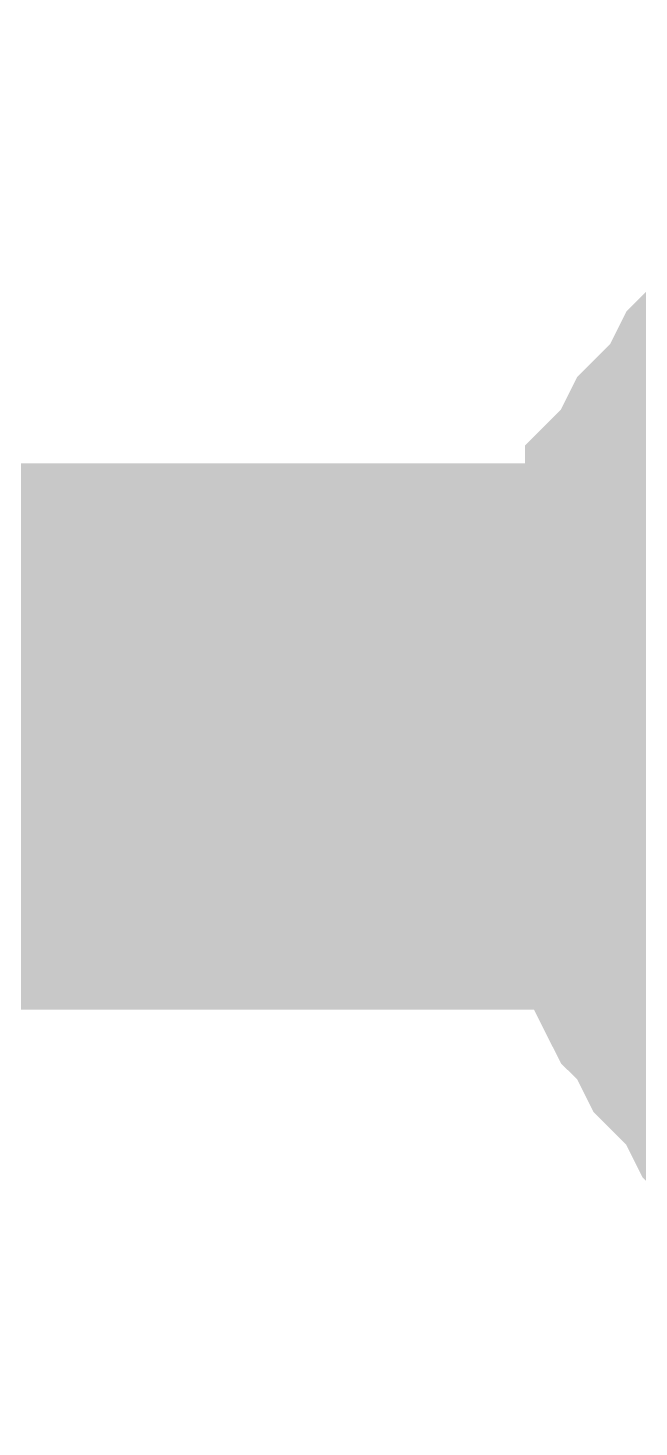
# Model space of a CAD drawing. Header units: inches. Extents: x 0 to 841, y 0 to 594.
# Drawn here: x 350.993 to 351.83, y 116.537 to 118.456 of the extents above; entities that cross this region are included whole.
import ezdxf

# ---------------------------------------------------------------- set-up
doc = ezdxf.new("R2010")
doc.units = ezdxf.units.IN
doc.layers.add('Sheet', color=255, linetype='Continuous')

msp = doc.modelspace()

# ---------------------------------------------------------------- linework, layer by layer
at = {"layer": 'Sheet'}
for points in [[(307.5148, 112.498, 0.7493, 0.7493, 0), (302.5067, 112.498, 0.7493, 0.7493, 0), (302.5067, 129.9936, 0.7493, 0.7493, 0), (352.5202, 129.9936, 0.7493, 0.7493, 0), (352.5202, 117.4839, 0.7493, 0.7493, 0), (347.5121, 117.4839, 0.7493, 0.7493, 0)], [(351.7566, 117.4839, 0.2997, 0.2997, 0), (351.7566, 117.5288, 0.2997, 0.2997, 0), (351.7566, 117.5737, 0.2997, 0.2997, 0), (351.7566, 117.5962, 0.2997, 0.2997, 0), (351.7791, 117.6411, 0.2997, 0.2997, 0), (351.7791, 117.686, 0.2997, 0.2997, 0), (351.8016, 117.7085, 0.2997, 0.2997, 0), (351.8016, 117.7534, 0.2997, 0.2997, 0), (351.824, 117.7759, 0.2997, 0.2997, 0), (351.824, 117.8208, 0.2997, 0.2997, 0), (351.8465, 117.8432, 0.2997, 0.2997, 0), (351.8689, 117.8882, 0.2997, 0.2997, 0), (351.8914, 117.9106, 0.2997, 0.2997, 0), (351.9139, 117.9331, 0.2997, 0.2997, 0), (351.9363, 117.978, 0.2997, 0.2997, 0), (351.9588, 118.0005, 0.2997, 0.2997, 0), (351.9812, 118.0229, 0.2997, 0.2997, 0)], [(351.7566, 117.4839, 0.2997, 0.2997, 0), (351.7566, 117.5288, 0.2997, 0.2997, 0), (351.7566, 117.5737, 0.2997, 0.2997, 0), (351.7566, 117.5962, 0.2997, 0.2997, 0), (351.7791, 117.6411, 0.2997, 0.2997, 0), (351.7791, 117.686, 0.2997, 0.2997, 0), (351.8016, 117.7085, 0.2997, 0.2997, 0), (351.8016, 117.7534, 0.2997, 0.2997, 0), (351.824, 117.7759, 0.2997, 0.2997, 0), (351.824, 117.8208, 0.2997, 0.2997, 0), (351.8465, 117.8432, 0.2997, 0.2997, 0), (351.8689, 117.8882, 0.2997, 0.2997, 0), (351.8914, 117.9106, 0.2997, 0.2997, 0), (351.9139, 117.9331, 0.2997, 0.2997, 0), (351.9363, 117.978, 0.2997, 0.2997, 0), (351.9588, 118.0005, 0.2997, 0.2997, 0), (351.9812, 118.0229, 0.2997, 0.2997, 0)], [(351.7566, 117.4839, 0.2997, 0.2997, 0), (351.7566, 117.5288, 0.2997, 0.2997, 0), (351.7566, 117.5737, 0.2997, 0.2997, 0), (351.7566, 117.5962, 0.2997, 0.2997, 0), (351.7791, 117.6411, 0.2997, 0.2997, 0), (351.7791, 117.686, 0.2997, 0.2997, 0), (351.8016, 117.7085, 0.2997, 0.2997, 0), (351.8016, 117.7534, 0.2997, 0.2997, 0), (351.824, 117.7759, 0.2997, 0.2997, 0), (351.824, 117.8208, 0.2997, 0.2997, 0), (351.8465, 117.8432, 0.2997, 0.2997, 0), (351.8689, 117.8882, 0.2997, 0.2997, 0), (351.8914, 117.9106, 0.2997, 0.2997, 0), (351.9139, 117.9331, 0.2997, 0.2997, 0), (351.9363, 117.978, 0.2997, 0.2997, 0), (351.9588, 118.0005, 0.2997, 0.2997, 0), (351.9812, 118.0229, 0.2997, 0.2997, 0)], [(351.7566, 117.4839, 0.0991, 0.0991, 0), (351.7566, 117.5288, 0.0991, 0.0991, 0), (351.7566, 117.5737, 0.0991, 0.0991, 0), (351.7566, 117.5962, 0.0991, 0.0991, 0), (351.7791, 117.6411, 0.0991, 0.0991, 0), (351.7791, 117.686, 0.0991, 0.0991, 0), (351.8016, 117.7085, 0.0991, 0.0991, 0), (351.8016, 117.7534, 0.0991, 0.0991, 0), (351.824, 117.7759, 0.0991, 0.0991, 0), (351.824, 117.8208, 0.0991, 0.0991, 0), (351.8465, 117.8432, 0.0991, 0.0991, 0), (351.8689, 117.8882, 0.0991, 0.0991, 0), (351.8914, 117.9106, 0.0991, 0.0991, 0)], [(351.7566, 117.4839, 0.0991, 0.0991, 0), (351.7566, 117.5288, 0.0991, 0.0991, 0), (351.7566, 117.5737, 0.0991, 0.0991, 0), (351.7566, 117.5962, 0.0991, 0.0991, 0), (351.7791, 117.6411, 0.0991, 0.0991, 0), (351.7791, 117.686, 0.0991, 0.0991, 0), (351.8016, 117.7085, 0.0991, 0.0991, 0), (351.8016, 117.7534, 0.0991, 0.0991, 0), (351.824, 117.7759, 0.0991, 0.0991, 0), (351.824, 117.8208, 0.0991, 0.0991, 0), (351.8465, 117.8432, 0.0991, 0.0991, 0), (351.8689, 117.8882, 0.0991, 0.0991, 0), (351.8914, 117.9106, 0.0991, 0.0991, 0)], [(351.7566, 117.4839, 0.0991, 0.0991, 0), (351.7566, 117.5288, 0.0991, 0.0991, 0), (351.7566, 117.5737, 0.0991, 0.0991, 0), (351.7566, 117.5962, 0.0991, 0.0991, 0), (351.7791, 117.6411, 0.0991, 0.0991, 0), (351.7791, 117.686, 0.0991, 0.0991, 0), (351.8016, 117.7085, 0.0991, 0.0991, 0), (351.8016, 117.7534, 0.0991, 0.0991, 0), (351.824, 117.7759, 0.0991, 0.0991, 0), (351.824, 117.8208, 0.0991, 0.0991, 0), (351.8465, 117.8432, 0.0991, 0.0991, 0), (351.8689, 117.8882, 0.0991, 0.0991, 0), (351.8914, 117.9106, 0.0991, 0.0991, 0)], [(351.9812, 116.9449, 0.2997, 0.2997, 0), (351.9588, 116.9673, 0.2997, 0.2997, 0), (351.9363, 117.0123, 0.2997, 0.2997, 0), (351.9139, 117.0347, 0.2997, 0.2997, 0), (351.8914, 117.0572, 0.2997, 0.2997, 0), (351.8689, 117.1021, 0.2997, 0.2997, 0), (351.8465, 117.1245, 0.2997, 0.2997, 0), (351.824, 117.1695, 0.2997, 0.2997, 0), (351.824, 117.1919, 0.2997, 0.2997, 0), (351.8016, 117.2368, 0.2997, 0.2997, 0), (351.8016, 117.2593, 0.2997, 0.2997, 0), (351.7791, 117.3042, 0.2997, 0.2997, 0), (351.7791, 117.3267, 0.2997, 0.2997, 0), (351.7566, 117.3716, 0.2997, 0.2997, 0), (351.7566, 117.4165, 0.2997, 0.2997, 0), (351.7566, 117.439, 0.2997, 0.2997, 0), (351.7566, 117.4839, 0.2997, 0.2997, 0)], [(351.7566, 117.4839, 0.2997, 0.2997, 0), (351.7566, 117.4839, 0.2997, 0.2997, 0)], [(351.9812, 116.9449, 0.2997, 0.2997, 0), (351.9588, 116.9673, 0.2997, 0.2997, 0), (351.9363, 117.0123, 0.2997, 0.2997, 0), (351.9139, 117.0347, 0.2997, 0.2997, 0), (351.8914, 117.0572, 0.2997, 0.2997, 0), (351.8689, 117.1021, 0.2997, 0.2997, 0), (351.8465, 117.1245, 0.2997, 0.2997, 0), (351.824, 117.1695, 0.2997, 0.2997, 0), (351.824, 117.1919, 0.2997, 0.2997, 0), (351.8016, 117.2368, 0.2997, 0.2997, 0), (351.8016, 117.2593, 0.2997, 0.2997, 0), (351.7791, 117.3042, 0.2997, 0.2997, 0), (351.7791, 117.3267, 0.2997, 0.2997, 0), (351.7566, 117.3716, 0.2997, 0.2997, 0), (351.7566, 117.4165, 0.2997, 0.2997, 0), (351.7566, 117.439, 0.2997, 0.2997, 0), (351.7566, 117.4839, 0.2997, 0.2997, 0)], [(351.7566, 117.4839, 0.2997, 0.2997, 0), (351.7566, 117.4839, 0.2997, 0.2997, 0)], [(351.9812, 116.9449, 0.2997, 0.2997, 0), (351.9588, 116.9673, 0.2997, 0.2997, 0), (351.9363, 117.0123, 0.2997, 0.2997, 0), (351.9139, 117.0347, 0.2997, 0.2997, 0), (351.8914, 117.0572, 0.2997, 0.2997, 0), (351.8689, 117.1021, 0.2997, 0.2997, 0), (351.8465, 117.1245, 0.2997, 0.2997, 0), (351.824, 117.1695, 0.2997, 0.2997, 0), (351.824, 117.1919, 0.2997, 0.2997, 0), (351.8016, 117.2368, 0.2997, 0.2997, 0), (351.8016, 117.2593, 0.2997, 0.2997, 0), (351.7791, 117.3042, 0.2997, 0.2997, 0), (351.7791, 117.3267, 0.2997, 0.2997, 0), (351.7566, 117.3716, 0.2997, 0.2997, 0), (351.7566, 117.4165, 0.2997, 0.2997, 0), (351.7566, 117.439, 0.2997, 0.2997, 0), (351.7566, 117.4839, 0.2997, 0.2997, 0)], [(351.7566, 117.4839, 0.2997, 0.2997, 0), (351.7566, 117.4839, 0.2997, 0.2997, 0)], [(351.8914, 117.0572, 0.0991, 0.0991, 0), (351.8689, 117.1021, 0.0991, 0.0991, 0), (351.8465, 117.1245, 0.0991, 0.0991, 0), (351.824, 117.1695, 0.0991, 0.0991, 0), (351.824, 117.1919, 0.0991, 0.0991, 0), (351.8016, 117.2368, 0.0991, 0.0991, 0), (351.8016, 117.2593, 0.0991, 0.0991, 0), (351.7791, 117.3042, 0.0991, 0.0991, 0), (351.7791, 117.3267, 0.0991, 0.0991, 0), (351.7566, 117.3716, 0.0991, 0.0991, 0), (351.7566, 117.4165, 0.0991, 0.0991, 0), (351.7566, 117.439, 0.0991, 0.0991, 0), (351.7566, 117.4839, 0.0991, 0.0991, 0)], [(351.7566, 117.4839, 0.0991, 0.0991, 0), (351.7566, 117.4839, 0.0991, 0.0991, 0)], [(351.8914, 117.0572, 0.0991, 0.0991, 0), (351.8689, 117.1021, 0.0991, 0.0991, 0), (351.8465, 117.1245, 0.0991, 0.0991, 0), (351.824, 117.1695, 0.0991, 0.0991, 0), (351.824, 117.1919, 0.0991, 0.0991, 0), (351.8016, 117.2368, 0.0991, 0.0991, 0), (351.8016, 117.2593, 0.0991, 0.0991, 0), (351.7791, 117.3042, 0.0991, 0.0991, 0), (351.7791, 117.3267, 0.0991, 0.0991, 0), (351.7566, 117.3716, 0.0991, 0.0991, 0), (351.7566, 117.4165, 0.0991, 0.0991, 0), (351.7566, 117.439, 0.0991, 0.0991, 0), (351.7566, 117.4839, 0.0991, 0.0991, 0)], [(351.7566, 117.4839, 0.0991, 0.0991, 0), (351.7566, 117.4839, 0.0991, 0.0991, 0)], [(351.8914, 117.0572, 0.0991, 0.0991, 0), (351.8689, 117.1021, 0.0991, 0.0991, 0), (351.8465, 117.1245, 0.0991, 0.0991, 0), (351.824, 117.1695, 0.0991, 0.0991, 0), (351.824, 117.1919, 0.0991, 0.0991, 0), (351.8016, 117.2368, 0.0991, 0.0991, 0), (351.8016, 117.2593, 0.0991, 0.0991, 0), (351.7791, 117.3042, 0.0991, 0.0991, 0), (351.7791, 117.3267, 0.0991, 0.0991, 0), (351.7566, 117.3716, 0.0991, 0.0991, 0), (351.7566, 117.4165, 0.0991, 0.0991, 0), (351.7566, 117.439, 0.0991, 0.0991, 0), (351.7566, 117.4839, 0.0991, 0.0991, 0)], [(351.7566, 117.4839, 0.0991, 0.0991, 0), (351.7566, 117.4839, 0.0991, 0.0991, 0)]]:
    msp.add_lwpolyline(points, format="xyseb", dxfattribs=at)

doc.saveas('drawing.dxf')
